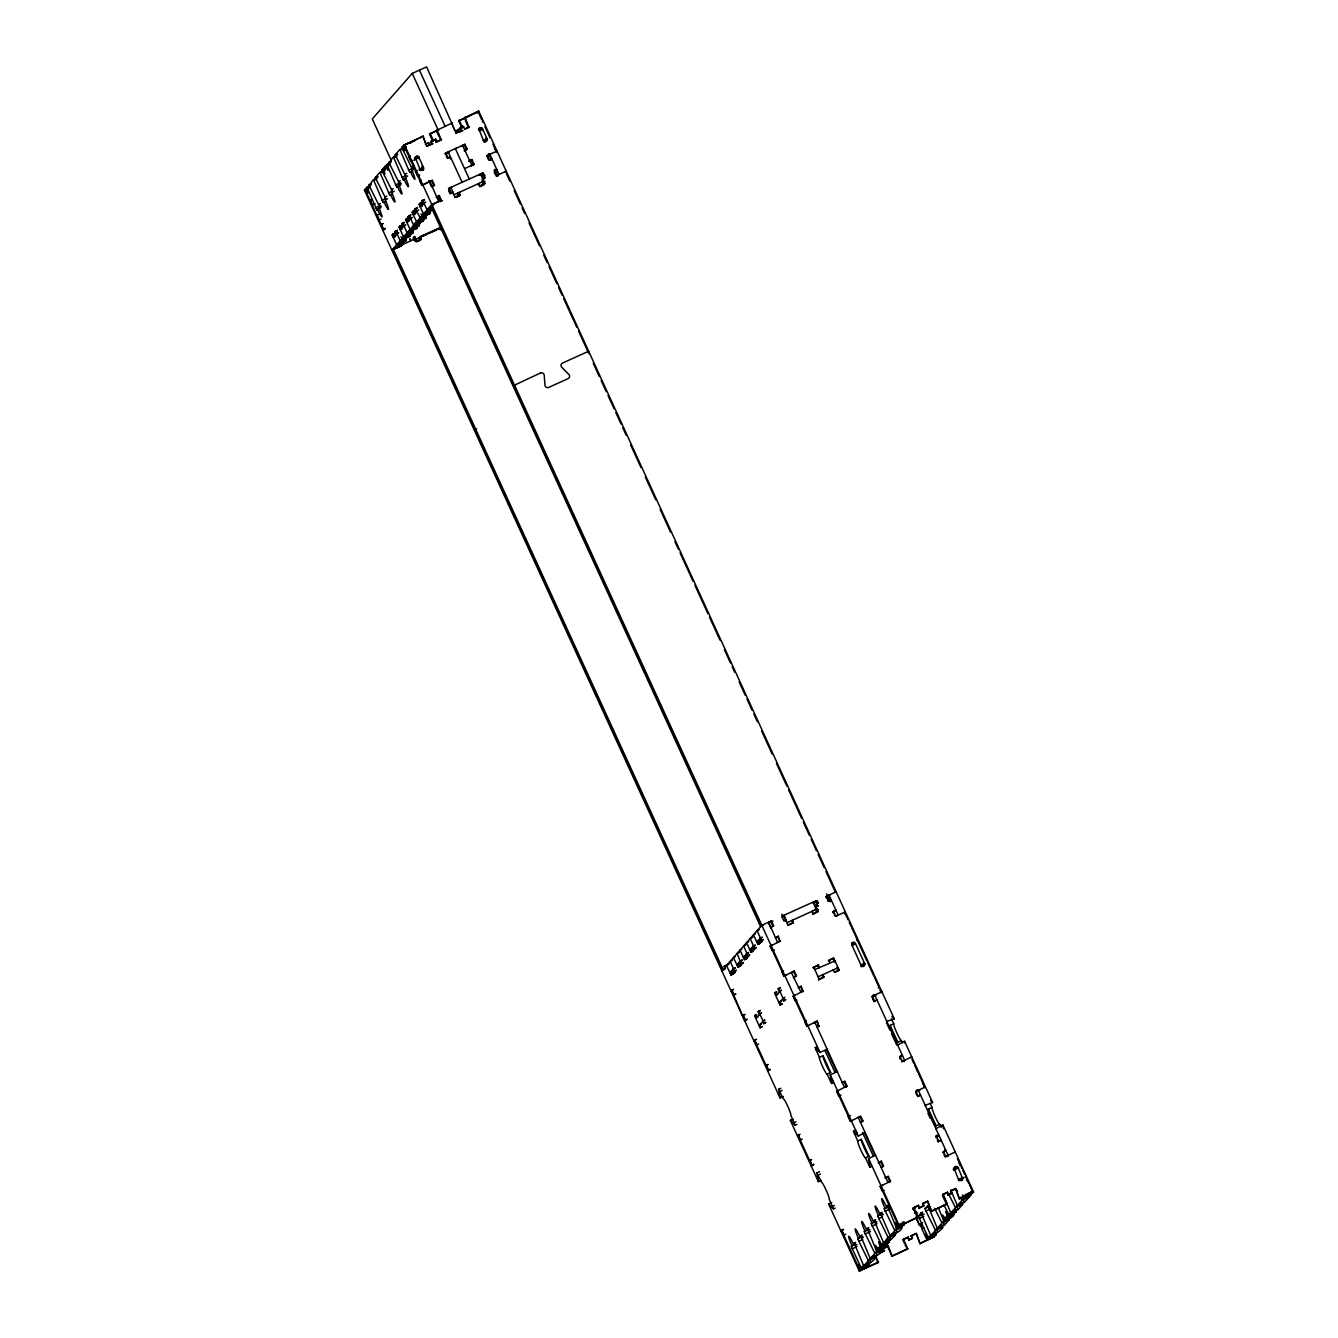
<?xml version="1.0" encoding="UTF-8"?>
<svg xmlns="http://www.w3.org/2000/svg" width="1338" height="1338" viewBox="0 0 1338 1338"><rect width="100%" height="100%" fill="white"/><g stroke="black" fill="none" stroke-linecap="round" stroke-linejoin="round"><path stroke-width="1.5" d="M478.736 128.665L483.403 140.289A1.99 1.974 41.3 0 0 486.029 141.276A1.99 1.974 41.3 0 0 486.999 138.667L482.282 128.364A2.007 1.99 41.3 0 0 478.92 128.732M381.012 207.607L377.416 209.23A9.249 0.97 65.7 0 0 381.966 216.84A9.249 0.97 65.7 0 0 378.805 207.624L378.604 204.53L369.087 185.581L371.345 184.611M385.996 201.285L383.253 202.506L383.906 201.821A9.249 0.97 65.7 0 0 388.455 209.43A9.249 0.97 65.7 0 0 385.311 200.232L385.093 197.138L375.292 177.603L379.908 172.268L383.504 170.645M392.486 193.893L389.743 195.114L390.395 194.428A9.249 0.97 65.7 0 0 394.944 202.038A9.249 0.97 65.7 0 0 391.8 192.839L391.582 189.745L381.782 170.194L384.458 168.939M400.982 184.828L397.386 186.45A9.249 0.97 65.7 0 0 401.935 194.06A9.249 0.97 65.7 0 0 398.791 184.861L398.59 181.767L389.057 162.818L391.332 161.831M405.899 176.75L395.245 154.773L399.878 149.488L403.474 147.866M412.388 169.341L402.036 148.016L406.083 146.411M795.106 1125.208L790.892 1115.457A9.249 0.97 65.7 0 0 787.748 1106.258A9.249 0.97 65.7 0 0 783.198 1098.649L778.616 1089.249L780.087 1097.862L783.232 1096.441L780.071 1098.03L364.421 190.147L368.519 187.404M833.524 1082.726L831.517 1083.379L827.118 1074.163A9.249 0.97 65.7 0 1 822.569 1066.553A9.249 0.97 65.7 0 1 819.425 1057.338L815.227 1047.754L817.016 1046.701M833.407 1208.85L829.192 1199.099A9.249 0.97 65.7 0 0 826.031 1189.883A9.249 0.97 65.7 0 0 821.482 1182.274L816.983 1172.924M869.984 1167.188L865.418 1157.788A9.249 0.97 65.7 0 1 860.869 1150.178A9.249 0.97 65.7 0 1 857.725 1140.98L853.527 1131.396L855.768 1130.125M861.889 1268.173L869.081 1264.912L861.471 1268.641L851.286 1246.548L855.45 1243.855M857.725 1238.921L868.379 1260.764L863.746 1266.049L867.743 1264.009M862.241 1236.747L857.742 1238.771L858.344 1238.085A9.249 0.97 65.7 0 1 855.199 1228.886A9.249 0.97 65.7 0 1 859.749 1236.496L860.434 1235.844L861.538 1237.767L870.235 1258.657L874.868 1253.371L864.264 1231.746L868.429 1229.07M887.562 1239.122C892.764 1242.668 881.675 1248.454 881.541 1244.708L871.255 1223.768L875.42 1221.092M877.711 1216.158L888.031 1237.315C872.042 1257.67 911.011 1223.568 888.031 1237.315M882.11 1212.228L880.32 1213.031L890.205 1235.877L894.854 1230.592L884.251 1208.967L888.399 1206.291M929.007 1237.834L936.199 1234.589L928.589 1238.319L918.437 1216.359L920.996 1212.88M929.258 1204.668L924.893 1208.816L935.496 1230.442L930.863 1235.727L921.029 1212.88L922.768 1212.077M365.475 188.875L368.134 192.99L366.495 187.571L370.074 185.648M383.304 168.555L384.959 173.789L381.748 170.16M385.996 167.166L383.304 168.387L385.428 166.063L388.087 170.244L386.465 164.791L390.044 162.868M403.273 145.792C408.558 155.844 398.49 147.448 404.845 145.675M477.833 113.028L478.686 111.021L894.336 1018.904L886.458 1021.496M867.057 1265.046L867.542 1266.668L859.314 1271.1L828.573 1203.966L831.718 1202.544M887.512 1243.905C866.439 1251.682 889.235 1250.846 887.027 1242.266M903.501 1222.263L903.886 1225.24L896.694 1228.485L895.49 1222.547L898.216 1226.729M933.957 1234.205L934.66 1236.329L927.033 1240.092L921.899 1228.886L923.906 1227.832M954.63 1213.583C932.536 1221.878 957.958 1219.921 953.944 1211.425M950.214 1215.74L951.017 1217.63L950.498 1214.369M970.752 1192.275C973.813 1196.289 963.293 1201.156 963.561 1195.52M962.825 1179.046L958.075 1167.572A1.99 1.974 41.3 0 0 955.449 1166.585A1.99 1.974 41.3 0 0 954.479 1169.195L953.726 1170.048L953.258 1169.211M414.613 158.051L414.78 159.841M415.215 157.366L419.881 168.989A1.99 1.974 41.3 0 0 422.507 169.976A1.99 1.974 41.3 0 0 423.477 167.367L418.761 157.064L418.526 158.536M962.156 1179.899L961.453 1176.938M413.726 226.858L414.747 229.116L419.262 225.604L418.627 222.894M456.191 133.114L426.621 66.9L412.238 73.406L372.282 118.948L391.097 160.058M369.054 185.547L373.419 179.66L376.563 178.238M389.04 162.768L393.389 156.897L396.533 155.476M402.019 147.983L402.22 146.912M406.2 144.186L403.29 145.608L405.983 144.387M403.775 145.273L423.159 136.108L426.956 146.411L426.12 144.604M410.967 142.029L410.365 142.714L415.115 140.574M419.413 138.215L423.159 136.108M432.81 141.276L429.515 134.068L438.429 129.619M451.341 123.38L452.277 122.945L436.539 130.472L440.871 139.938M428.009 143.434L428.612 142.748L429.715 145.156L432.91 143.718M414.629 159.523L418.827 157.215L417.138 158.536M431.237 141.159L431.739 144.236L431.237 141.159L435.636 139.169L436.74 141.56L436.138 142.246L435.636 139.169M438.897 135.623L436.506 131.04L437.894 129.452L412.238 73.406M452.244 122.996L452.294 124.986M379.507 208.695L376.764 209.915L377.416 209.23M399.493 185.915L396.734 187.136L397.386 186.45M405.983 178.523L403.223 179.744L403.875 179.058A9.249 0.97 65.7 0 0 408.425 186.668A9.249 0.97 65.7 0 0 405.28 177.452L407.672 175.964M412.924 170.913L409.712 172.334L410.365 171.649A9.249 0.97 65.7 0 0 414.914 179.259A9.249 0.97 65.7 0 0 411.769 170.06L414.161 168.571M441.155 139.821L437.141 129.786M461.945 128.113L458.633 120.905L471.796 114.55M419.212 169.525L423.41 167.217L419.463 169.558M478.686 111.021L464.503 117.844L468.3 127.712M457.144 130.271L457.747 129.585L458.834 131.994M456.81 131.007L462.379 125.906M460.372 127.996L460.874 131.074L460.372 127.996L463.6 126.525L464.554 129.1M461.794 127.762L463.6 126.525M445.571 154.539L445.771 152.95L464.938 144.287L467.146 149.087L464.888 150.525M468.902 127.445L465.106 117.159M446.758 153.469L448.163 151.863L462.095 182.303M385.277 228.313L382.685 230.036L384.474 229.216M420.985 179.978L419.63 180.597L421.838 185.397L429.833 181.232L438.697 201.586M385.143 228.681L382.752 230.186L384.541 229.367M447.36 158.436L450.354 156.68L447.511 158.369M429.833 181.232L428.896 181.851M428.695 182.336L432.291 180.296L434.499 185.096L431.94 186.668M461.945 146.059L464.938 144.287M478.67 130.455L482.416 128.665L481.814 129.334M482.282 128.364L482.433 130.672M431.689 186.651L434.499 185.096M464.152 150.86L467.146 149.087M405.397 238.682L406.234 240.472L396.633 244.804L392.168 235.053L394.376 233.782M395.797 235.806L394.008 236.625L392.904 234.217L395.546 232.745M395.73 234.652L394.643 232.243L396.834 230.972M398.741 232.695L396.466 233.816L395.362 231.407L397.57 230.136M412.321 230.772L413.158 232.578L403.491 236.759L399.092 227.159L401.3 225.888M402.721 227.912L400.932 228.731L399.828 226.323L403.374 224.45M402.671 226.758L401.969 223.898L403.056 226.289L404.862 225.486M405.665 224.801L403.39 225.921L402.303 223.513L404.494 222.242M419.664 225.152L410.08 229.484L405.631 219.716L408.157 218.077M409.01 217.408L406.351 218.88L407.454 221.288L409.261 220.469M409.194 219.315L408.09 216.907L410.281 215.635M409.93 218.479L408.826 216.07L411.017 214.799M416.62 222.041L412.154 212.274L414.345 211.003M415.784 213.026L413.977 213.846L412.89 211.437L415.533 209.966M415.717 211.872L414.613 209.464L416.82 208.193M418.71 209.915L416.453 211.036L415.349 208.628L420.216 217.927L429.799 213.595L429.164 210.902L428.344 211.237L432.893 208.159L428.21 211.07L432.91 208.026M432.826 209.949L423.544 214.13L419.078 204.38L421.269 203.108M422.708 205.132L420.918 205.952L419.814 203.543L422.005 202.272M422.641 203.978L421.938 201.118L423.042 203.527L424.832 202.707M425.635 202.021L423.377 203.142L422.273 200.733L424.464 199.462M396.934 233.498L393.339 237.595L395.145 236.793M403.859 225.604L400.263 229.701L402.069 228.898M416.921 210.735L413.325 214.833L415.115 214.013M423.845 202.841L420.249 206.938L422.039 206.119M483.252 140.457L486.999 138.667L486.396 139.353A1.99 1.974 41.3 0 1 483.737 141.928M436.706 196.77L439.265 195.515L441.456 200.315L440.252 201.687L438.061 196.887L439.265 195.515M471.913 159.506L468.919 161.262L471.913 159.506L474.104 164.306L470.207 166.481M411.92 228.012L413.225 230.855L411.887 232.377L408.324 234.016L413.158 230.705L408.224 233.849L407.471 232.193M416.085 224.884L414.747 226.406L419.68 223.262L414.797 226.574L413.777 224.316M400.547 240.087L401.367 241.894L406.267 238.733L405.063 236.04M408.291 233.999L413.158 230.855M425.032 213.277L426.27 215.97L421.353 219.114L420.517 217.325M397.888 244.302L399.042 246.794L403.758 241.409L402.521 238.716M401.5 241.877L406.3 238.749M395.764 230.956L400.229 240.706L407.354 237.311L410.682 233.514L409.863 231.708M416.386 224.282L417.222 226.072L414.278 229.417L413.041 226.707M413.626 225.219L420.818 221.974L423.745 218.629L422.507 215.936M420.149 217.793L427.34 214.532L430.669 210.735L429.431 208.042M448.949 189.193L450.939 187.337L454.987 197.338M406.234 240.472L400.296 245.59L399.477 243.784M406.802 234.752L407.822 237.01L413.158 232.578M416.904 221.64L418.342 224.985L419.731 223.429L418.861 221.472M421.42 219.131L426.27 215.97M426.772 211.973L427.809 214.231L430.334 211.337L428.779 207.908M429.264 210.869L432.86 208.46M401.801 245.523L402.705 244.503M400.229 240.706L409.829 236.374L409.194 233.665M407.087 232.661L416.754 228.48L415.917 225.319M409.227 215.619L413.676 225.386L423.26 221.054L422.841 218.796M420.433 219.884L421.269 221.673L425.802 218.161L425.384 215.903M451.926 193.508L453.13 192.154L450.722 193.224L448.531 188.424L482.884 172.903L485.092 177.703L484.038 178.59M487.383 157.265L487.417 155.392L497.017 151.06L496.314 151.846M413.459 238.281L414.278 240.087L415.683 238.499L414.864 236.692M454.067 194.746L483.804 181.182L482.399 182.771L481.78 181.416M441.189 230.119L440.235 227.544L420.266 236.558L419.062 237.93L420.099 240.188M458.85 196L457.813 193.742L459.018 192.388L460.121 194.779L459.034 196.017M416.235 241.509L421.353 238.967L420.266 236.558M489.474 160.359L492.016 159.105L491.28 159.858M420.316 240.154L421.353 238.967M479.64 174.977L480.509 173.973L484.891 183.59L482.784 185.363M479.288 175.345L482.884 172.903M439.516 228.346L439.316 229.5M478.318 184.126L478.987 183.356L479.673 186.233M494.24 170.779L496.783 169.525L495.595 170.879M496.097 175.964L506.182 171.08L505.296 172.084M497.502 176.014L498.388 174.994L496.582 175.813M540.318 373.168L540.468 373.001A2.643 2.626 41.3 0 1 544.198 375.225L545.034 385.645A2.643 2.626 41.3 0 0 548.697 387.418L568.065 378.654A2.643 2.626 41.3 0 0 569.135 374.757L561.776 367.281A2.643 2.626 41.3 0 1 562.545 363.033L588.653 351.225L588.068 351.911M763.597 924.893L760.603 926.649L430.669 206.019L434.265 204.396M768.698 922.367L777.662 942.621M770.872 928.12L768.397 922.718L771.39 920.945L773.598 925.762L770.588 927.518L773.598 925.762M726.567 965.451L730.966 975.051L734.06 973.378M735.248 972.341L731.702 974.215L730.598 971.823L732.404 971.003M734.127 969.03L732.338 969.849L733.441 972.241L735.632 970.97M733.073 969.013L734.161 971.405L736.368 970.134M735.298 956.737L733.492 957.556L737.89 967.157L740.55 965.685M737.539 963.929L738.626 966.32L741.72 964.648M741.068 961.136L739.262 961.955L740.366 964.347L743.46 962.674M741.787 960.299L739.998 961.119L741.101 963.511L737.087 953.442L739.345 952.439M741.821 949.294L740.014 950.114L744.43 959.714L746.621 958.443M745.851 955.667L744.062 956.486L745.149 958.878L747.808 957.406M747.591 953.693L745.784 954.512L746.888 956.904L746.186 954.044L747.992 953.241M748.327 952.857L746.52 953.676L747.624 956.068L749.815 954.814M748.795 941.651L746.554 942.671L750.953 952.271L753.478 950.632M753.879 950.181L751.688 951.452L750.585 949.043L752.826 948.023M754.114 946.25L752.307 947.07L753.411 949.462L755.619 948.207M753.043 946.234L754.147 948.642L756.338 947.371M755.268 933.957L753.478 934.777L757.877 944.377L760.068 943.123M757.509 941.149L758.613 943.541L762.158 941.668M761.038 938.356L759.248 939.176L760.335 941.567L762.877 939.928M763.279 939.477L761.071 940.748L759.967 938.339L761.774 937.52M782.178 917.048L784.168 915.175L787.965 925.478L793.35 922.635L792.247 920.226L792.748 923.304M785.757 920.678L786.359 919.992L783.968 921.079L781.76 916.262L816.113 900.742L817.719 906.227L816.113 900.742M787.296 922.584L817.033 909.02L815.645 910.626L815.026 909.271M777.763 936.851L778.348 936.165L779.954 941.651L777.763 936.851L775.354 937.938L778.348 936.165M733.609 989.133L731.016 990.856L732.806 990.036M774.167 950.214L772.361 951.017L770.17 946.217L780.556 940.965M812.952 902.715L813.738 901.812L818.12 911.429L812.735 914.289L818.12 911.429M811.631 911.88L812.233 911.195L813.32 913.603M835.514 892.379L836.116 891.71L825.931 896.728L830.112 894.821M826.934 897.213L828.924 894.955L838.09 914.975L836.886 915.928M828.456 901.143L831.115 899.755L829.025 901.126M832.888 911.931L835.882 910.175L832.888 911.931L833.44 913.135M835.531 916.229L844.93 912.131M791.427 972.642L800.927 992.261M761.874 1026.965L760.084 1027.785L754.582 1015.776L756.773 1014.505M761.071 1013.267L759.282 1014.07L758.178 1011.679L760.369 1010.407M781.86 1004.202L780.054 1005.005L774.568 992.997L776.759 991.726M781.058 990.488L779.251 991.307L778.164 988.899L780.355 987.628M791.31 972.759L794.304 971.003L796.495 975.803L793.501 977.56L796.495 975.803M760.084 1027.785L762.275 1026.514M764.818 1020.258L762.576 1021.279L763.68 1023.687L765.871 1022.416M780.054 1005.005L782.262 1003.734M784.352 997.696L782.563 998.499L783.65 1000.908L785.858 999.637M818.488 964.899L813.103 967.742L818.488 964.899L818.99 967.993L817.886 965.584M814.641 969.632L835.464 960.684M800.676 986.892L801.261 986.206L802.867 991.692L800.676 986.892L798.268 987.979L801.261 986.206M828.272 960.885L833.674 958.041L839.177 970.05L835.38 972.174M817.953 976.84L837.923 967.826M823.991 976.907L818.588 979.767L823.991 976.907L822.887 974.516L823.388 977.593M851.637 945.213L851.838 944.996A1.99 1.974 41.3 0 1 852.808 942.387A1.99 1.974 41.3 0 1 855.434 943.374L864.599 963.393A1.99 1.974 41.3 0 1 863.612 966.003A1.99 1.974 41.3 0 1 861.003 965.016L851.838 944.996L854.898 943.976M832.671 970.502L833.273 969.816L834.377 972.224L839.177 970.05M770.27 1069.196L767.661 1070.918L769.919 1069.915M805.978 1020.877L804.623 1021.479L806.831 1026.279L817.217 1021.045L818.823 1026.53L817.217 1021.045M860.852 965.183L864.599 963.393L863.997 964.079A1.99 1.974 41.3 0 1 863.027 966.688M814.173 1022.868L814.825 1022.132L844.445 1087.359M872.711 998.917L872.343 996.124L881.943 991.793L881.14 992.712M873.396 994.753L873.948 995.957L874.751 995.054L904.521 1060.097L904.003 1061.619M874.065 1001.493L876.942 999.854L874.249 1001.476M842.254 1082.542L844.796 1081.288L847.004 1086.105L845.8 1087.058M842.254 1082.86L844.796 1081.288M841.067 1095.136L838.809 1096.14L836.618 1091.34L847.004 1086.105M899.788 1056.552L902.33 1055.297L899.788 1056.869M901.678 1061.703L911.713 1056.853L910.977 1057.706M813.805 1164.277L811.196 1166L813.002 1165.197M850.416 1115.558L848.158 1116.561L850.366 1121.361L860.752 1116.126L862.943 1120.926L861.756 1121.88M858.193 1117.381L887.98 1182.441M858.344 1117.615L860.367 1116.544M860.401 1122.181L862.943 1120.926M915.727 1091.39L925.21 1087.158M916.931 1089.834L917.483 1091.039L918.269 1090.136L948.057 1155.196L947.538 1156.701M917.667 1096.491L920.477 1094.936L917.935 1096.491M878.414 1162.889L881.374 1161.167L883.565 1165.967L881.324 1167.405M878.38 1162.939L881.374 1161.167M880.872 1167.388L883.565 1165.967M885.037 1177.49L888.332 1176.386L890.539 1181.186L889.335 1182.14M885.338 1178.142L888.332 1176.386M883.699 1190.619L882.344 1191.238L880.153 1186.421L890.539 1181.186M936.316 1137.835L936.148 1135.326M937.269 1139.943L938.105 1141.749L941.099 1139.976L940.497 1140.662M855.651 1242.4L853.259 1243.888A9.249 0.97 65.7 0 0 848.71 1236.279A9.249 0.97 65.7 0 0 851.854 1245.494M868.63 1227.598L866.238 1229.104A9.249 0.97 65.7 0 0 861.689 1221.494A9.249 0.97 65.7 0 0 864.833 1230.692M875.621 1219.62L873.229 1221.126A9.249 0.97 65.7 0 0 868.68 1213.516A9.249 0.97 65.7 0 0 871.824 1222.715M881.642 1213.081A9.249 0.97 65.7 0 0 881.909 1213.683L877.728 1215.991L882.21 1213.967M880.32 1213.031L879.718 1213.717A9.249 0.97 65.7 0 0 875.169 1206.107A9.249 0.97 65.7 0 0 878.313 1215.322M888.599 1204.836L886.208 1206.324A9.249 0.97 65.7 0 0 881.658 1198.714A9.249 0.97 65.7 0 0 884.819 1207.913M942.872 1152.152L945.866 1150.379L943.139 1152.754M945.297 1156.701L955.248 1151.934L954.646 1152.62M913.202 1207.963L918.453 1205.287L918.955 1208.381L918.453 1205.287M882.578 1244.808L883.615 1247.317L876.725 1251.264L875.504 1245.327L878.196 1249.475M913.653 1207.461L918.052 1217.062L898.25 1226.712L905.859 1222.982M883.331 1248.337L883.983 1251.264L879.584 1253.238L878.899 1251.749M922.534 1203.648L927.635 1201.139L931.432 1211.425L927.635 1201.139M867.526 1266.685L866.104 1264.962M863.746 1266.049C868.88 1265.648 884.92 1251.03 868.379 1260.764M870.235 1258.657C873.998 1256.917 885.84 1252.585 880.555 1247.116M890.205 1235.877C893.266 1234.322 904.906 1230.341 901.126 1225.508M887.679 1246.682L888.281 1246.013L892.078 1256.298L887.679 1246.682L883.782 1248.454M918.955 1208.381L923.939 1205.705L922.835 1203.314M953.877 1169.88A1.99 1.974 41.3 0 1 954.847 1167.271A1.99 1.974 41.3 0 1 957.473 1168.258L958.075 1167.572L954.479 1169.195L958.677 1180.099M859.314 1271.1L878.096 1262.62L875.805 1255.629M882.143 1185.384L880.354 1186.204L898.668 1226.227L918.052 1217.062M928.505 1204.902A9.249 0.97 65.7 0 0 929.057 1206.14L929.224 1205.939M903.367 1241.045L903.418 1239.155L908.218 1236.998L908.719 1240.075L908.218 1236.998M942.638 1194.466L947.572 1192.125L948.073 1195.219L947.572 1192.125M922.601 1222.631L919.106 1224.755L920.895 1223.952M958.66 1179.664L962.658 1177.591L962.055 1178.26M908.719 1240.075L911.947 1238.62L911.446 1235.543L916.246 1233.368L920.042 1243.654L916.246 1233.368M950.649 1190.837L955.6 1188.495L959.396 1198.798L955.6 1188.495M911.947 1238.62L911.446 1235.543M948.073 1195.219L951.903 1193.078L950.8 1190.669M892.078 1256.298L907.816 1248.772L903.418 1239.155M931.432 1211.425L947.187 1203.899L942.788 1194.299M943.725 1223.133L944.243 1224.387L937.353 1228.334L941.985 1223.049L949.177 1219.788L948.257 1217.948M951.469 1217.145L943.842 1220.925L942.621 1215.004L945.314 1219.152M948.458 1215.506L956.168 1211.81L948.525 1215.556L945.832 1211.358L947.438 1216.66M950.833 1212.947L955.483 1207.662L962.674 1204.417L958.025 1209.703L950.833 1212.947L957.724 1209L957.205 1207.762M969.164 1197.025L964.514 1202.31L957.322 1205.555L961.972 1200.27L969.164 1197.025L968.244 1195.168M934.643 1236.362L920.042 1243.654M930.863 1235.727C935.998 1235.309 952.037 1220.708 935.496 1230.442M937.353 1228.334L944.544 1225.073L949.177 1219.788M965.467 1195.202L965.367 1196.389L973.579 1191.974L942.838 1124.84L935.73 1128.787M416.151 225.035L419.697 223.413M404.912 240.305L403.658 237.411M418.292 225.018L414.88 226.574M406.401 143.919L417.941 138.884M472.247 114.349L474.488 113.329M474.94 113.128L478.084 111.706L479.372 114.499M407.337 143.785L411.218 142.581M471.812 114.817L470.474 115.687M472.715 114.416L474.522 113.596M475.86 112.994L477.666 112.175M429.515 134.068L438.981 129.786M458.633 120.905L468.635 116.389M401.735 147.381L404.879 145.959M403.073 148.284L406.217 146.862M409.712 172.334L400.179 150.191L403.34 148.769M395.245 154.773L397.035 153.97M395.563 155.459L397.821 154.439M403.223 179.744L393.69 157.583L396.851 156.161M462.229 126.792L460.59 126.759M425.384 144.22L428.612 142.748M430.652 141.828L435.034 139.854M459.77 128.665L460.991 128.13M388.756 162.182L391.449 160.961M456.843 131.592L457.73 131.191M427.558 145.725L432.341 143.551M436.74 141.56L441.54 139.403M456.676 132.562L461.476 130.388M464.704 128.933L469.504 126.759M386.481 164.775L390.077 163.152M426.956 146.411L428.745 145.591M436.138 142.246L438.245 141.31M438.529 141.176L440.938 140.089M456.375 133.114L462.045 130.555M465.306 129.067L467.698 127.996M459.837 131.96L463.032 130.505M396.734 187.136L387.2 164.992L389.91 163.771M385.344 166.063L388.488 164.641M410.181 155.726L408.642 156.563L410.833 161.38L412.639 160.56M387.017 166.581L388.823 165.778M386.264 167.451L388.522 166.43M382.25 169.692L384.876 168.454M382.083 170.829L385.645 169.391M383.103 171.063L384.892 170.244M389.743 195.114L380.209 172.97L383.354 171.548M413.994 159.958L416.687 158.737M375.292 177.603L377.968 176.332M479.824 130.388L482.516 129.167M375.593 178.238L377.834 177.218M383.253 202.506L373.72 180.362L376.864 178.941M368.77 184.945L371.479 183.724M411.468 166.748L414.161 165.527M366.495 187.537L370.091 185.915M376.764 209.915L367.231 187.755L369.924 186.551M367.448 188.374L364.956 189.31L383.354 229.5M408.475 170.16L412.974 168.136M364.421 190.147L366.846 189.043M445.169 153.636L449.367 151.746M367.047 189.36L368.836 188.541M445.169 154.054L448.765 152.415M366.294 190.213L368.535 189.21M404.979 174.141L406.785 173.338M401.985 177.553L406.033 175.73M417.222 170.562L415.416 171.381L417.623 176.181L419.413 175.378M487.55 138.968L483.503 140.791A9.249 0.97 65.7 0 1 483.888 141.31M398.49 181.55L400.296 180.73M395.496 184.962L400.43 182.721M399.393 184.176L401.183 183.356M417.824 175.964L419.614 175.144M391.499 189.528L393.288 188.708M370.074 200.516L372.081 199.479M388.488 192.94L392.536 191.117M392.385 192.154L394.192 191.334M385.01 196.92L386.799 196.101M381.999 200.332L386.046 198.509M375.175 203.878L372.482 205.099L370.275 200.299M385.913 199.462L387.702 198.743M378.52 204.313L380.31 203.51M432.291 180.296L422.106 185.313L403.708 145.123M421.838 185.397L423.628 184.577M486.831 156.078L490.427 154.439M490.377 154.606L489.022 155.208L489.825 154.305L498.99 174.325M375.51 207.741L380.46 205.5M379.407 206.955L381.213 206.136M474.104 164.306L464.972 168.437M378.855 214.297L377.065 215.117L379.256 219.917M379.055 220.134L381.062 219.098M422.273 200.733L424.079 199.931M448.832 188.708L451.726 187.387M479.89 174.659L482.282 173.589L484.356 178.088M421.537 201.57L423.745 200.299M479.706 175.295L483.603 173.539M419.814 203.543L421.604 202.74M419.078 204.38L420.868 203.577M436.255 197.271L438.663 196.201L440.252 201.269M494.391 171.013L495.896 169.558M415.349 208.628L417.54 207.373M383.069 223.513L381.28 224.316L383.471 229.116M422.373 205.517L420.584 206.336L419.48 203.928M381.079 224.55L382.869 223.73M414.613 209.464L416.871 208.46M482.684 178.79L485.092 177.703M451.324 193.374L452.528 192.823M412.89 211.437L414.68 210.635M412.154 212.274L413.944 211.471M417.908 210.601L416.118 211.421L415.014 209.012M438.998 201.252L431.806 204.497L391.917 250.206L395.513 248.567M431.873 204.647L441.456 200.315M434.265 203.978L431.271 205.333L761.205 925.963L762.995 925.16M459.67 192.505L458.416 193.057L459.519 195.465L455.321 197.355M441.105 201.302L442.41 200.717M457.813 193.742L459.068 193.19M497.134 175.98L498.388 175.412M408.826 216.07L410.615 215.267M482.399 182.771L485.109 181.55M415.449 213.411L413.659 214.231L412.556 211.822M408.09 216.907L409.88 216.104M455.321 196.954L460.121 194.779M480.091 185.765L484.891 183.59M405.631 219.716L407.421 218.897M427.073 209.899L432.977 207.407M479.79 186.3L484.289 184.276L482.081 179.476M412.171 217.358L406.769 222.275L408.575 221.456M456.225 197.372L458.315 196.418M479.79 186.718L482.483 185.497M411.719 217.659L409.595 218.847L408.491 216.455M402.303 223.513L404.093 222.693M423.477 213.996L430.669 210.735M401.567 224.349L403.758 223.078M408.926 220.854L407.12 221.656L406.033 219.265M399.828 226.323L401.634 225.503M399.092 227.159L400.898 226.339M427.809 214.231L430.2 213.143M395.362 231.407L397.169 230.588M402.404 228.296L400.597 229.099L399.493 226.707M416.553 221.891L426.203 217.709M394.643 232.243L396.884 231.223M392.904 234.217L394.71 233.397M421.269 221.673L423.661 220.586M392.168 235.053L393.974 234.234M397.938 233.381L396.132 234.183L395.045 231.792M410.03 229.333L417.222 226.072M395.463 236.19L393.673 236.993L392.569 234.602M414.747 229.116L417.155 228.029M407.822 237.01L410.231 235.923M396.566 244.653L403.758 241.409M415.683 238.499L410.883 240.656L410.064 238.866M397.904 247.078L392.519 249.52L722.436 970.15L724.845 969.063M398.507 246.811L400.898 245.724M401.5 245.456L400.999 242.78M427.157 233.866L419.664 237.244L420.768 239.653L416.57 241.542M428.394 233.297L429.649 232.728M430.903 232.176L439.633 228.229M391.85 250.055L395.446 248.433M395.881 248.216L398.139 247.212M396.098 248.299L397.904 247.497M399.109 246.945L400.898 246.142M414.278 240.087L421.671 236.742M422.808 236.241L427.792 233.983M429.046 233.414L430.92 232.578M431.538 232.294L436.539 230.036M437.794 229.467L440.152 228.397M441.339 229.935L442.226 229.534M417.456 241.559L419.563 240.606M540.468 373.001L513.759 385.495L515.381 384.759M476.629 428.929L474.388 430.351L476.027 429.615M771.39 920.945L761.807 925.294L721.851 970.836L723.641 970.017M813.37 902.397L815.511 901.427M769.735 922.518L772.996 921.062M814.441 902.464L817.133 901.243L818.17 903.501M826.416 896.912L827.72 896.326M759.315 929.659L757.074 930.679L761.473 940.28M815.912 906.629L818.321 905.542M752.842 937.353L750.15 938.574L754.548 948.174M815.645 910.626L818.338 909.405M788.55 924.792L793.35 922.635M762.175 937.068L756.773 941.985L758.579 941.166M745.868 944.996L743.61 946.016L748.026 955.616M761.439 937.905L759.633 938.724L760.737 941.116M760.603 939.477L757.91 940.698L759.014 943.089M759.315 940.33L757.174 941.534L758.278 943.926M760.335 941.567L762.142 940.765M755.251 944.963L749.849 949.88L751.655 949.06M758.613 943.541L760.402 942.738M754.849 945.414L752.709 946.618L753.812 949.01M757.877 944.377L759.683 943.574M753.913 947.271L750.986 948.592L752.09 950.984M752.056 948.609L750.25 949.428L751.354 951.82M754.147 948.642L755.953 947.822M753.411 949.462L755.217 948.659M748.695 952.405L743.309 957.322L745.517 956.051M732.421 960.333L730.163 961.353L734.562 970.953M750.953 952.271L752.742 951.469M747.373 954.713L744.463 956.018L745.55 958.426M729.143 963.812L724.343 965.986L725.447 968.378L723.038 969.465L393.104 248.835L410.682 240.89L409.863 239.084M723.741 966.672L728.374 964.631M747.624 956.068L749.414 955.265M746.888 956.904L749.079 955.65M770.17 946.217L772.411 945.197M742.189 959.848L736.803 964.748L738.593 963.945M745.149 958.878L746.955 958.075M741.453 960.684L739.663 961.487L740.767 963.895M744.43 959.714L746.671 958.71M740.633 962.239L737.924 963.46L739.028 965.869M739.329 963.109L737.205 964.297L738.292 966.705M741.101 963.511L743.292 962.239M740.366 964.347L743.058 963.126M772.561 950.783L773.916 950.181M735.264 967.742L729.879 972.659L731.669 971.84M738.626 966.32L740.432 965.518M734.863 968.194L732.739 969.381L733.843 971.789M737.89 967.157L740.6 965.936M733.926 970.033L731 971.355L732.103 973.763M732.07 971.388L730.264 972.191L731.368 974.599M734.161 971.405L735.967 970.602M733.441 972.241L735.231 971.438M730.966 975.051L732.772 974.248M783.516 970.619L781.71 971.438L783.917 976.238L786.159 975.218M735.8 993.933L734.01 994.753L731.802 989.936M733.809 994.97L735.599 994.167M794.304 971.003L784.118 976.021L770.37 945.983M852.373 945.297L854.179 944.494M833.674 958.041L828.874 960.199L829.978 962.607M778.164 988.899L779.954 988.08M774.568 992.997L776.358 992.194M781.442 990.036L775.639 995.405L777.445 994.602M777.863 994.134L776.057 994.937L774.953 992.545M837.27 968.561L838.474 968.01M743.159 1015.391L745.149 1014.355M784.737 997.245L778.933 1002.614L780.74 1001.794M758.178 1011.679L759.967 1010.859M781.158 1001.342L779.352 1002.145L780.455 1004.554M803.469 991.023L793.283 996.024L807.031 1026.062M795.324 995.238L793.083 996.258L795.274 1001.058L796.829 1000.222M861.103 965.518L865.134 963.695M783.65 1000.908L785.456 1000.105M754.582 1015.776L756.371 1014.957M747.357 1019.155L745.55 1019.974L743.359 1015.157M761.456 1012.816L755.669 1018.185L757.459 1017.365M746.554 1020.074L744.764 1020.877L731.602 990.17M757.877 1016.913L756.087 1017.716L754.983 1015.325M764.751 1020.024L758.964 1025.393L760.753 1024.574M761.171 1024.105L759.382 1024.925L760.486 1027.333M763.68 1023.687L765.47 1022.868M756.522 1039.174L754.716 1039.994L756.923 1044.794M755.719 1040.078L753.93 1040.897L754.515 1040.211L768.263 1070.233M804.824 1021.245L806.178 1020.643M878.23 988.08L879.133 987.678L876.758 982.477M756.723 1045.011L758.713 1043.975M813.42 1023.169L816.615 1021.73M871.74 996.81L875.938 994.92M806.831 1026.279L808.62 1025.477M873.948 995.957L875.738 995.138M817.016 1026.932L819.408 1025.845M768.062 1064.396L766.273 1065.215L768.464 1070.015M766.072 1065.433L767.861 1064.63M816.13 1050.146L818.371 1049.126M815.227 1047.503L819.926 1052.437L827.219 1049.226M819.425 1057.338L823.021 1055.715L830.714 1072.541L827.118 1074.163M902.464 1042.837L901.427 1040.579L897.831 1042.202A9.249 0.97 65.7 0 1 893.282 1034.592A9.249 0.97 65.7 0 1 890.138 1025.393L893.734 1023.771L891.459 1018.82M778.599 1089.266L780.84 1088.246M779.903 1091.44L782.145 1090.42M837.437 1071.521L830.229 1074.949L831.718 1083.546M830.43 1081.372L832.671 1080.351M836.618 1091.34L838.408 1090.537M902.13 1061.603L905.124 1060.248M793.083 1119.137L790.29 1120.324L818.371 1181.655L821.064 1180.45L818.388 1181.504L816.882 1172.891L819.592 1171.687M794.203 1122.666L795.993 1121.846M796.896 1124.489L795.09 1125.291L790.39 1120.358M800.057 1134.256L798.05 1135.293L811.798 1165.331L813.604 1164.512M799.254 1135.176L797.448 1135.979L798.251 1135.076L800.459 1139.876M800.258 1140.11L802.248 1139.056M851.905 1120.525L850.567 1121.144L836.819 1091.122M915.878 1091.624L919.925 1089.801M850.366 1121.361L852.155 1120.558M917.483 1091.039L919.724 1090.018M854.413 1133.771L857.123 1132.55M897.447 1045.145L904.555 1041.198L932.636 1102.529L925.043 1105.439M811.597 1159.477L809.808 1160.297L811.999 1165.097M809.607 1160.514L811.397 1159.712M857.725 1140.98L861.321 1139.357L869.014 1156.166L865.418 1157.788M941.166 1127.365L939.728 1124.221L936.132 1125.843A9.249 0.97 65.7 0 1 931.583 1118.234A9.249 0.97 65.7 0 1 928.438 1109.035L932.034 1107.396L930.178 1103.348M818.187 1175.065L820.445 1174.062M875.721 1155.162L868.529 1158.574L870.018 1167.171L871.807 1166.368M868.713 1164.997L870.52 1164.194M938.707 1141.063L936.5 1136.246L938.891 1135.176L935.898 1136.932M938.925 1136.029L937.135 1136.848L936.851 1135.243M938.105 1141.749L939.895 1140.929M832.487 1206.307L834.293 1205.488M945.665 1156.684L948.057 1155.597L947.271 1156.099M880.153 1186.421L882.394 1185.418M835.18 1208.114L833.39 1208.933L828.674 1203.999M882.545 1191.004L883.9 1190.402M957.473 1168.258L958.593 1167.756L956.821 1168.693M953.676 1170.114L955.917 1169.094M884.217 1208.599L889.151 1206.374M896.677 1228.435L888.114 1207.813L890.355 1206.792M843.592 1229.338L841.585 1230.375L859.916 1270.414L878.698 1261.935M842.789 1230.258L840.983 1231.06L841.786 1230.157L843.994 1234.957M885.104 1211.225L890.506 1208.799M958.71 1179.915L964.079 1177.356M881.625 1215.205L883.415 1214.402M878.614 1218.634L882.21 1217.011M843.793 1235.191L845.783 1234.138M871.239 1223.4L875.721 1221.36M883.699 1243.236L875.136 1222.614L876.925 1221.795M872.125 1226.026L877.076 1223.785M913.051 1208.147L917.851 1205.973M922.534 1203.849L927.033 1201.825M942.487 1194.851L946.97 1192.81M950.498 1191.221L954.998 1189.181M914.924 1208.214L913.118 1209.034L913.67 1210.238M864.231 1231.378L869.182 1229.137M913.369 1209.067L914.724 1208.448M876.44 1250.595L868.128 1230.592L869.934 1229.773M919.54 1207.696L923.939 1205.705M948.675 1194.533L951.903 1193.078M860.401 1235.81L862.14 1235.007M865.134 1234.004L870.52 1231.562M858.344 1238.085L861.94 1236.463A9.249 0.97 65.7 0 1 861.655 1235.844M924.859 1208.448L929.358 1206.408M861.639 1237.985L863.445 1237.182M915.761 1213.633L917.567 1212.83M937.052 1227.632L928.756 1207.662L930.562 1206.843M916.313 1213.934L916.413 1215.489M858.645 1241.396L862.692 1239.573M925.762 1211.074L930.696 1208.85M851.252 1246.163L855.751 1244.139M897.33 1225.324L901.377 1223.501M902.28 1223.099L904.07 1222.28M918.37 1215.841L922.417 1214.018M965.35 1194.6L966.253 1194.182M968.043 1193.379L969.398 1192.76M970.736 1192.158L971.639 1191.757M896.577 1226.193L899.27 1224.972M899.721 1224.772L903.769 1222.932M963.695 1195.854L965.334 1196.389M965.501 1195.051L967.29 1194.232M968.194 1193.831L970.435 1192.81M863.662 1265.882L855.149 1245.377L856.956 1244.574M922.267 1215.055L924.073 1214.252M932.034 1210.756L947.187 1203.899M959.998 1198.112L973.579 1191.974M959.396 1198.798L972.977 1192.66L971.84 1190.151M896.393 1227.782L899.537 1226.361M899.989 1226.16L903.585 1224.538L902.548 1222.046M963.795 1198.112L970.702 1194.215L970.184 1192.961M897.129 1228L904.337 1224.688M964.246 1197.677L971.455 1194.366M852.155 1248.806L857.089 1246.564M919.273 1218.466L923.772 1216.443M894.52 1229.923L901.712 1226.678M960.467 1197.259L961.637 1199.584L968.829 1196.339M894.854 1230.592L902.046 1227.347M889.921 1235.225L897.096 1231.93L896.577 1230.692M957.306 1205.505L964.213 1201.608L963.695 1200.353M948.675 1194.148L955.148 1206.993L962.641 1204.367M888.365 1238.001L895.557 1234.74M883.415 1242.584L890.606 1239.339L890.088 1238.085M880.32 1246.983L878.681 1241.714L880.605 1244.641L882.327 1243.671M883.665 1243.069L887.713 1241.229M947.639 1214.151L949.445 1213.349M952.138 1212.128L954.83 1210.907M879.768 1245.344L888.75 1241.513M946.886 1215.021L956.152 1211.776M881.876 1245.394L889.051 1242.149M877.36 1248.103L879.15 1247.284M879.601 1247.083L884.552 1244.858M944.477 1217.781L946.267 1216.961M946.719 1216.76L951.669 1214.519M876.607 1248.956L879.3 1247.735M879.752 1247.534L883.799 1245.711M943.725 1218.634L950.9 1215.389M943.825 1220.892L950.749 1217.028M876.725 1251.264L888.281 1246.013M874.55 1252.703L881.742 1249.441M902.815 1239.841L907.616 1237.683M910.844 1236.212L915.644 1234.054M934.61 1208.348L941.668 1222.363L948.859 1219.119M874.868 1253.371L882.06 1250.127M884.585 1250.578L880.187 1252.552L879.702 1251.515M909.322 1239.389L912.549 1237.934M869.951 1258.004L877.126 1254.71L876.607 1253.455M868.061 1260.095L875.537 1257.436M935.178 1229.773L942.654 1227.113M863.445 1265.363L870.637 1262.102L870.118 1260.864M930.562 1235.024L937.754 1231.78L937.236 1230.525M860.551 1267.253L862.341 1266.45M927.669 1236.931L929.458 1236.128M931.716 1235.108L934.861 1233.686M859.799 1268.123L869.048 1264.828M927.468 1239.44L926.983 1237.968L936.165 1234.506M892.68 1255.613L907.816 1248.772M920.644 1242.985L934.225 1236.847L933.071 1234.338M456.559 148.083L455.355 148.618L469.287 179.041M471.862 165.327L462.547 145.374M927.485 1205.471L928.756 1207.662M886.826 1205.622L888.114 1207.813M873.848 1220.423L875.136 1222.614M866.857 1228.401L868.128 1230.592M853.878 1243.203L855.149 1245.377M972.492 1193.128L971.488 1191.439M955.683 1212.295L954.68 1210.589M952.505 1215.908L951.502 1214.218M935.697 1235.058L934.693 1233.368M905.374 1223.45L904.605 1222.23M928.438 1238.235L925.812 1234.154L926.983 1237.968M888.566 1242.617L887.562 1240.928M885.388 1246.23L883.9 1243.654M868.579 1265.397L867.576 1263.691M861.321 1268.558L858.695 1264.494L860.351 1269.762M881.341 1245.829L880.605 1244.641M891.894 1016.395L894.236 1018.87M930.479 1100.338L932.536 1102.495M865.117 1132.517L858.227 1136.079L853.51 1131.145M956.938 1190.251L957.523 1191.422M961.754 1202.578L962.34 1203.748M954.68 1208.799L955.85 1211.141M943.959 1205.036L948.993 1215.071M941.768 1225.34L942.37 1226.511M934.693 1231.579L935.881 1233.92M894.637 1232.9L895.239 1234.104M874.651 1255.68L875.253 1256.85M867.576 1261.901L868.763 1264.243M479.69 115.202L480.643 117.309M480.978 118.012L481.613 119.417M482.249 120.805L482.901 122.21M484.958 126.709L489.992 137.73M492.969 144.236L495.261 149.237M506.45 173.656L509.912 181.232M514.26 190.715L520.331 203.995M522.071 207.791L524.68 213.478M529.028 222.961L539.448 245.724M543.78 255.19L547.259 262.783M548.998 266.58L556.809 283.639M558.548 287.436L562.01 295.029M563.75 298.809L576.778 327.258M578.518 331.055L588.937 353.817M593.269 363.3L599.34 376.563M601.08 380.36L606.298 391.733M608.037 395.53L614.109 408.809M615.848 412.606L621.049 423.979M622.789 427.775L626.268 435.352M630.599 444.835L641.019 467.598M645.368 477.081L655.787 499.827M660.119 509.31L670.539 532.072M674.887 541.556L678.366 549.149M680.089 552.929L693.117 581.378M694.857 585.174L707.886 613.624M709.608 617.42L720.028 640.166M724.376 649.649L730.448 662.929M732.187 666.725L734.796 672.412M739.128 681.895L745.216 695.158M746.955 698.954L752.157 710.344M753.896 714.124L757.375 721.717M761.707 731.2L772.126 753.946M776.475 763.429L786.895 786.192M788.634 789.989L801.646 818.438M803.385 822.218L809.457 835.497M811.196 839.294L816.414 850.667M818.154 854.464L824.225 867.743M825.964 871.523L835.514 892.396M844.679 912.416L846.971 917.416M847.456 918.487L848.041 919.758M849.212 922.317L850.968 926.147M851.553 927.418L853.895 932.519M854.464 933.807L855.049 935.078M855.634 936.349L857.658 940.765M858.427 942.437L863.01 952.439M863.428 953.358L866.823 960.784M867.593 962.457L869.884 967.458M870.369 968.528L873.881 976.188M874.467 977.459L875.052 978.747M875.637 980.018L876.223 981.289M911.981 1059.412L913.703 1063.175M914.49 1064.897L915.409 1066.921M915.945 1068.092L916.831 1069.999M917.115 1070.634L918.002 1072.558M918.587 1073.829L919.156 1075.1M919.708 1076.304L920.577 1078.177M921.213 1079.565L923.153 1083.813M924.006 1085.687L924.876 1087.56M957.356 1158.524L958.359 1160.732M959.229 1162.638L960.383 1165.13M961.353 1167.254L961.922 1168.509M962.791 1170.382L963.36 1171.636M963.929 1172.891L964.514 1174.145M965.367 1176.018L966.003 1178.076M967.257 1180.149L968.812 1183.545M969.448 1184.95L970.1 1186.354M970.736 1187.759L971.388 1189.148M494.424 148.066L494.976 149.271M495.662 150.759L496.214 151.963M844.897 913.536L845.298 914.439M856.989 939.962L857.541 941.166M879.768 989.702L880.304 990.906M922.601 1083.295L923.153 1084.482M923.839 1085.988L924.391 1087.192M958.677 1162.053L959.212 1163.257M960.048 1165.064L960.45 1165.967M966.688 1179.581L967.24 1180.768M485.845 138.132L486.396 139.353M863.428 962.825L863.997 964.079M890.138 1025.393L897.831 1042.202M928.438 1109.035L936.132 1125.843M488.604 153.619L491.13 159.155M828.322 895.64L830.798 901.043M886.492 1022.717L889.887 1030.109M891.576 1033.806L896.661 1044.894M927.936 1113.216L930.245 1118.25M944.661 1149.76L945.264 1151.065M494.893 169.391L497.786 175.696M826.616 893.918L828.138 897.229M828.54 898.133L830.196 901.728M487.417 155.392L489.624 160.192M494.391 170.595L496.582 175.412M826.516 896.042L828.724 900.842M833.49 911.262L835.681 916.062M872.343 996.124L874.55 1000.941M899.939 1056.384L902.13 1061.185M915.878 1091.206L918.085 1096.023M943.457 1151.466L945.665 1156.266M487.651 157.867L488.604 159.975M494.341 172.485L495.311 174.592M826.198 897.33L826.75 898.534M827.57 900.323L827.988 901.227M834.26 914.941L834.678 915.844M872.978 999.519L873.948 1001.61M899.738 1057.973L900.29 1059.161M915.828 1093.096L916.798 1095.203M943.959 1154.56L944.929 1156.651M817.334 901.026L818.154 902.815M950.616 1192.258L951.301 1193.747M484.523 174.76L484.925 175.663M459.235 120.219L462.53 127.428M481.68 174.275L483.888 179.075M813.136 902.498L817.518 912.115M482.215 181.751L483.687 184.962M464.336 144.972L466.544 149.772M471.311 160.175L473.501 164.992M452.913 126.341L453.532 127.679M454.151 129.033L454.769 130.388M455.606 132.194L456.007 133.098M942.588 1195.888L943.691 1198.279M943.892 1198.731L944.929 1200.989M945.347 1201.892L946.585 1204.585M478.402 184.042L478.937 185.246M833.072 958.727L834.644 962.156M837.003 967.307L838.575 970.736M419.43 70.145L445.086 126.207M449.769 157.349L450.488 158.954M445.771 152.95L447.962 157.75M446.273 156.044L446.808 157.232M813.688 967.073L819.191 979.082M922.584 1204.735L923.337 1206.391M430.1 133.382L433.412 140.59M783.583 915.861L786.058 921.263M919.791 1214.787L920.276 1215.841M781.877 914.138L782.981 916.547M449.551 188.926L451.608 193.425M448.665 190.715L450.12 193.91M423.377 138.6L423.995 139.955M424.815 141.744L425.852 144.002M913.185 1208.448L914.021 1210.238M914.573 1211.442L915.192 1212.797M917.032 1216.844L917.45 1217.747M914.49 1212.044L914.908 1212.93A1.99 1.974 41.3 0 1 916.095 1211.459M919.908 1223.852L922.099 1228.652M916.195 1216.409L919.357 1224.922L918.487 1223.434M915.945 1217.881L916.931 1220.022M917.099 1220.373L917.968 1222.28M431.689 180.981L433.897 185.781M770.788 921.631L772.996 926.448M793.702 971.672L795.909 976.489M844.194 1081.974L846.402 1086.774M860.15 1116.812L862.341 1121.612M880.772 1161.852L882.963 1166.652M887.73 1177.055L889.937 1181.872M421.922 165.979L423.611 169.658M428.678 180.697L431.204 186.233M826.566 1049.795L836.735 1071.972M864.549 1132.751L874.918 1155.38M417.071 156.028L418.025 158.118M422.607 168.136L423.444 169.926M825.111 1050.798L834.929 1072.256M862.508 1132.483L873.229 1155.898M404.377 144.604L820.043 1052.471M830.246 1074.782L858.327 1136.113M868.529 1158.407L899.27 1225.558M432.308 208.009L432.927 209.364M430.97 207.641L431.873 209.598M903.786 1241.948L904.538 1243.604M905.157 1244.942L905.776 1246.297M906.395 1247.652L907.214 1249.458M428.779 211.354L429.799 213.595M427.441 209.414L428.277 211.22M422.674 200.282L427.14 210.033M426.304 212.29L427.34 214.532M420.216 203.092L421.303 205.5M424.982 216.355L425.802 218.161M778.549 988.448L784.051 1000.456M423.644 214.649L424.949 217.492M420.968 213.846L422.674 217.592M422.172 216.539L423.41 219.248M422.223 218.796L423.26 221.054M419.981 220.168L420.818 221.974M413.291 210.986L414.379 213.394M418.025 222.894L419.262 225.604M415.098 222.794L416.871 226.691M415.516 225.771L416.754 228.48M883.565 1250.361L883.983 1251.264M406.752 218.429L407.856 220.82M411.719 230.788L412.756 233.029M414.362 236.324L416.57 241.141M743.727 956.854L744.831 959.262M411 230.42L411.887 232.377M413.76 237.01L415.967 241.81M413.174 237.696L414.629 240.89M408.792 230.671L410.365 234.117M408.792 234.117L409.829 236.374M402.688 223.061L407.17 232.812M875.621 1257.218L876.239 1258.556M877.059 1260.363L878.096 1262.62M406.116 234.602L407.354 237.311M400.229 225.871L401.333 228.263M404.795 238.682L405.832 240.924M758.579 1011.21L764.082 1023.236M400.982 236.625L403.424 242.011M400.53 243.767L401.367 245.573M393.305 233.765L394.409 236.157M950.549 1212.295L943.29 1194.784M883.632 1247.351L883.515 1245.042M962.474 1194.968L963.511 1197.46M950.8 1189.883L957.021 1204.852M938.356 1207.746L943.541 1220.239M942.838 1125.007L943.491 1128.77M904.538 1041.365L904.823 1042.971M414.797 158.118A2.007 1.99 41.3 0 1 418.259 157.667M415.399 157.449A2.007 1.99 41.3 0 1 418.861 156.981M422.875 168.053A1.99 1.974 41.3 0 1 422.072 170.578M420.216 170.628A1.99 1.974 41.3 0 1 419.463 169.993M478.486 129.117A2.007 1.99 41.3 0 1 481.78 128.966M922.568 1213.533A9.249 0.97 65.7 0 1 922.283 1212.914M939.728 1124.221A9.249 0.97 65.7 0 1 935.178 1116.611A9.249 0.97 65.7 0 1 932.034 1107.396M901.427 1040.579A9.249 0.97 65.7 0 1 896.878 1032.969A9.249 0.97 65.7 0 1 893.734 1023.771M861.505 966.738A1.99 1.974 41.3 0 1 860.97 966.437M869.014 1156.166A9.249 0.97 65.7 0 1 864.465 1148.556A9.249 0.97 65.7 0 1 861.321 1139.357M830.714 1072.541A9.249 0.97 65.7 0 1 826.165 1064.931A9.249 0.97 65.7 0 1 823.021 1055.715M921.698 1225.692A2.007 1.99 41.3 0 1 919.925 1225.759M922.3 1225.006A2.007 1.99 41.3 0 1 919.741 1224.454M914.64 1212.88A1.99 1.974 41.3 0 1 915.493 1212.128M962.557 1179.129A2.007 1.99 41.3 0 1 959.095 1179.581M961.955 1179.815A2.007 1.99 41.3 0 1 961.202 1180.735M959.129 1180.818A2.007 1.99 41.3 0 1 958.593 1180.4M851.604 943.491A1.99 1.974 41.3 0 1 854.748 943.909M422.607 217.458L421.286 218.964L426.203 215.819L422.607 217.458"/></g></svg>
